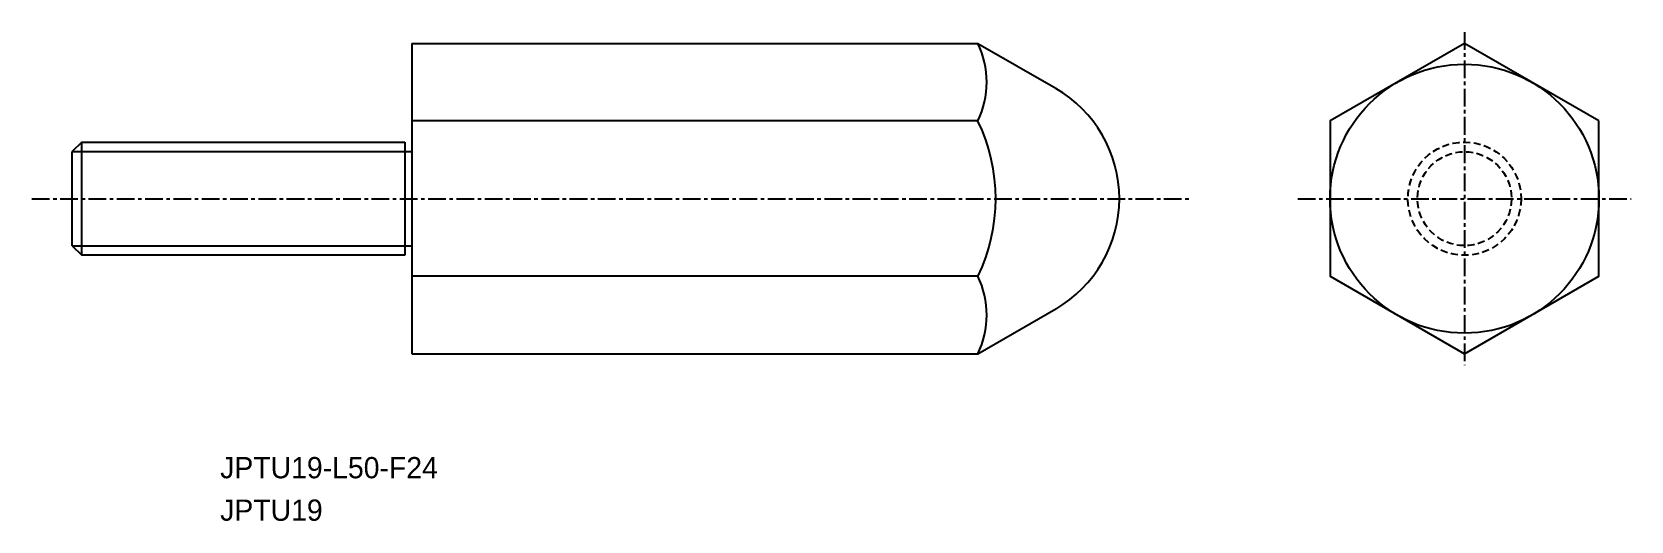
# Model space of a CAD drawing. Extents: x -1808 to -1695, y -641 to -607.
import ezdxf

# ---------------------------------------------------------------- set-up
doc = ezdxf.new("R2010")
doc.units = 0
doc.linetypes.add('CENTER', pattern=[2, 1.25, -0.25, 0.25, -0.25])
doc.linetypes.add('DASHED', pattern=[0.75, 0.5, -0.25])
doc.layers.get('0').update_dxf_attribs({"linetype": 'CONTINUOUS'})
doc.layers.add('CENTER', color=1, linetype='CENTER')

msp = doc.modelspace()

# ---------------------------------------------------------------- linework, layer by layer
at = {"color": 7, "linetype": 'CONTINUOUS'}
for p, q in [((-1781.36, -607.73), (-1781.36, -629.67)), ((-1781.36, -607.73), (-1741.36, -607.73)), ((-1804.68, -614.7), (-1805.36, -615.37)), ((-1804.68, -614.7), (-1781.86, -614.7)), ((-1804.68, -622.7), (-1804.68, -614.7)), ((-1781.86, -614.7), (-1781.86, -622.7)), ((-1805.36, -622.02), (-1805.36, -615.37)), ((-1805.36, -622.02), (-1804.68, -622.7)), ((-1781.86, -622.7), (-1804.68, -622.7)), ((-1781.36, -629.67), (-1741.36, -629.67))]:
    msp.add_line(p, q, dxfattribs=at)
for p, q in [((-1741.36, -607.73), (-1735.86, -610.9)), ((-1741.36, -613.21), (-1781.36, -613.21)), ((-1781.86, -615.37), (-1781.36, -615.37)), ((-1781.86, -622.02), (-1781.36, -622.02)), ((-1741.36, -624.18), (-1781.36, -624.18)), ((-1741.36, -629.67), (-1735.86, -626.49))]:
    msp.add_line(p, q)
at = {"color": 3, "linetype": 'CONTINUOUS'}
for p, q in [((-1805.36, -615.37), (-1781.86, -615.37)), ((-1805.36, -622.02), (-1781.86, -622.02))]:
    msp.add_line(p, q, dxfattribs=at)
msp.add_lwpolyline([(-1697.47, -613.21), (-1706.97, -607.73), (-1716.47, -613.21), (-1716.47, -624.18), (-1706.97, -629.67), (-1697.47, -624.18)], close=True)
at = {"linetype": 'CONTINUOUS'}
msp.add_circle((-1706.97, -618.7), 9.5, dxfattribs=at)
at = {"color": 3, "linetype": 'DASHED'}
for radius in [4, 3.32]:
    msp.add_circle((-1706.97, -618.7), radius, dxfattribs=at)
for centre, radius, start, end in [((-1747, -610.47), 6.27, 334.0615, 25.9385), ((-1740.36, -618.7), 9, 300, 60), ((-1752.69, -618.7), 12.59, 334.1705, 25.8295), ((-1747, -626.92), 6.27, 334.0615, 25.9385)]:
    msp.add_arc(centre, radius, start, end)
at = {"layer": 'CENTER', "color": 1, "linetype": 'CENTER'}
for p, q in [((-1706.97, -606.93), (-1706.97, -630.47)), ((-1808.21, -618.7), (-1726.24, -618.7)), ((-1718.75, -618.7), (-1695.2, -618.7))]:
    msp.add_line(p, q, dxfattribs=at)

# ---------------------------------------------------------------- texts
for s, p in [('JPTU19-L50-F24', (-1794.91, -638.45)), ('JPTU19', (-1794.91, -641.45))]:
    msp.add_text(s, height=1.5).set_placement(p)

doc.saveas('drawing.dxf')
